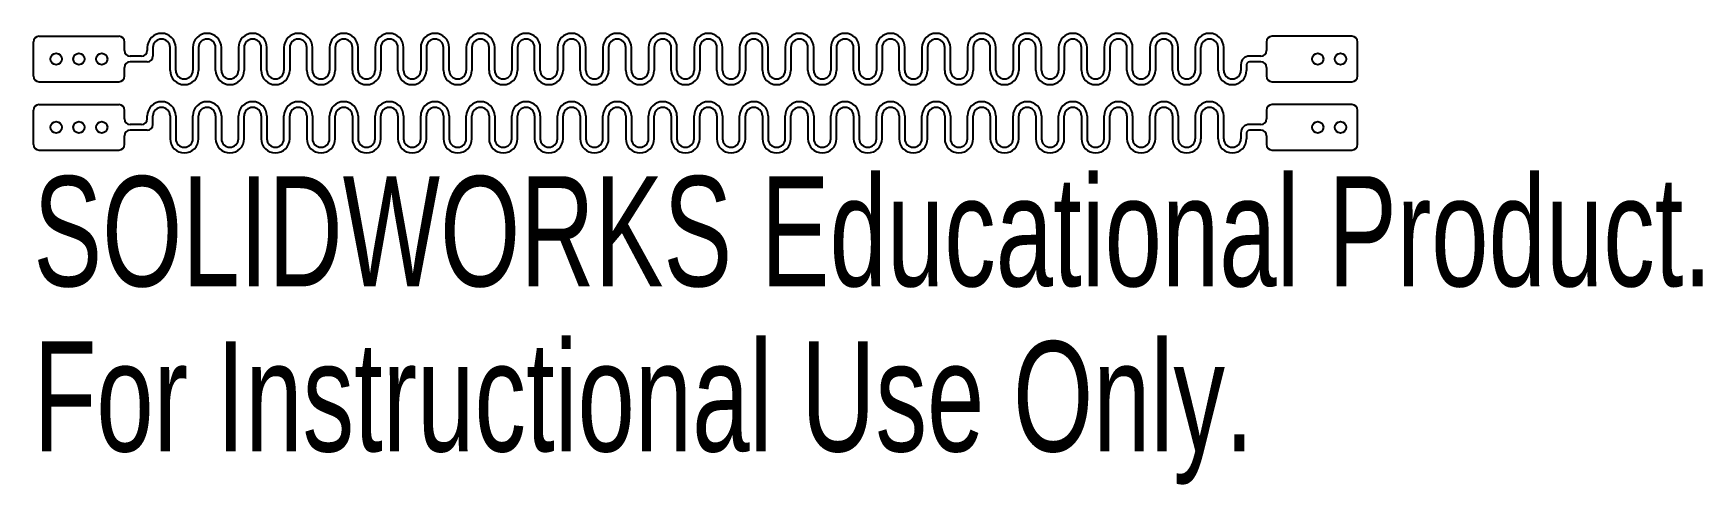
# Model space of a CAD drawing. Header units: millimetres. Extents: x -56.1 to 17.1, y -17.2 to 2.6.
import ezdxf

# ---------------------------------------------------------------- set-up
doc = ezdxf.new("R2010")
doc.units = ezdxf.units.MM
doc.styles.add('SLDTEXTSTYLE0', font='TXT', dxfattribs={"width": 0.7})

msp = doc.modelspace()

# ---------------------------------------------------------------- linework, layer by layer
at = {"color": 7, "linetype": 'Continuous', "lineweight": 25}
for p, q in [((-56.125, 0.75), (-56.125, 2.25)), ((-55.875, 2.5), (-52.375, 2.5)), ((-52.125, 1.875), (-52.125, 2.25)), ((-2, 2.25), (-2, 1.875)), ((1.75, 2.5), (-1.75, 2.5)), ((2, 0.75), (2, 2.25)), ((-51.375, 1.625), (-51.875, 1.625)), ((-51.125, 2), (-51.125, 1.875)), ((-50.875, 2), (-50.875, 1.625)), ((-50.125, 1), (-50.125, 2)), ((-49.875, 1), (-49.875, 2)), ((-49.125, 2), (-49.125, 1)), ((-48.875, 2), (-48.875, 1)), ((-48.125, 1), (-48.125, 2)), ((-47.875, 1), (-47.875, 2)), ((-47.125, 2), (-47.125, 1)), ((-46.875, 2), (-46.875, 1)), ((-46.125, 1), (-46.125, 2)), ((-45.875, 1), (-45.875, 2)), ((-45.125, 2), (-45.125, 1)), ((-44.875, 2), (-44.875, 1)), ((-44.125, 1), (-44.125, 2)), ((-43.875, 1), (-43.875, 2)), ((-43.125, 2), (-43.125, 1)), ((-42.875, 2), (-42.875, 1)), ((-42.125, 1), (-42.125, 2)), ((-41.875, 1), (-41.875, 2)), ((-41.125, 2), (-41.125, 1)), ((-40.875, 2), (-40.875, 1)), ((-40.125, 1), (-40.125, 2)), ((-39.875, 1), (-39.875, 2)), ((-39.125, 2), (-39.125, 1)), ((-38.875, 2), (-38.875, 1)), ((-38.125, 1), (-38.125, 2)), ((-37.875, 1), (-37.875, 2)), ((-37.125, 2), (-37.125, 1)), ((-36.875, 2), (-36.875, 1)), ((-36.125, 1), (-36.125, 2)), ((-35.875, 1), (-35.875, 2)), ((-35.125, 2), (-35.125, 1)), ((-34.875, 2), (-34.875, 1)), ((-34.125, 1), (-34.125, 2)), ((-33.875, 1), (-33.875, 2)), ((-33.125, 2), (-33.125, 1)), ((-32.875, 2), (-32.875, 1)), ((-32.125, 1), (-32.125, 2)), ((-31.875, 1), (-31.875, 2)), ((-31.125, 2), (-31.125, 1)), ((-30.875, 2), (-30.875, 1)), ((-30.125, 1), (-30.125, 2)), ((-29.875, 1), (-29.875, 2)), ((-29.125, 2), (-29.125, 1)), ((-28.875, 2), (-28.875, 1)), ((-28.125, 1), (-28.125, 2)), ((-27.875, 1), (-27.875, 2)), ((-27.125, 2), (-27.125, 1)), ((-26.875, 2), (-26.875, 1)), ((-26.125, 1), (-26.125, 2)), ((-25.875, 1), (-25.875, 2)), ((-25.125, 2), (-25.125, 1)), ((-24.875, 2), (-24.875, 1)), ((-24.125, 1), (-24.125, 2)), ((-23.875, 1), (-23.875, 2)), ((-23.125, 2), (-23.125, 1)), ((-22.875, 2), (-22.875, 1)), ((-22.125, 1), (-22.125, 2)), ((-21.875, 1), (-21.875, 2)), ((-21.125, 2), (-21.125, 1)), ((-20.875, 2), (-20.875, 1)), ((-20.125, 1), (-20.125, 2)), ((-19.875, 1), (-19.875, 2)), ((-19.125, 2), (-19.125, 1)), ((-18.875, 2), (-18.875, 1)), ((-18.125, 1), (-18.125, 2)), ((-17.875, 1), (-17.875, 2)), ((-17.125, 2), (-17.125, 1)), ((-16.875, 2), (-16.875, 1)), ((-16.125, 1), (-16.125, 2)), ((-15.875, 1), (-15.875, 2)), ((-15.125, 2), (-15.125, 1)), ((-14.875, 2), (-14.875, 1)), ((-14.125, 1), (-14.125, 2)), ((-13.875, 1), (-13.875, 2)), ((-13.125, 2), (-13.125, 1)), ((-12.875, 2), (-12.875, 1)), ((-12.125, 1), (-12.125, 2)), ((-11.875, 1), (-11.875, 2)), ((-11.125, 2), (-11.125, 1)), ((-10.875, 2), (-10.875, 1)), ((-10.125, 1), (-10.125, 2)), ((-9.875, 1), (-9.875, 2)), ((-9.125, 2), (-9.125, 1)), ((-8.875, 2), (-8.875, 1)), ((-8.125, 1), (-8.125, 2)), ((-7.875, 1), (-7.875, 2)), ((-7.125, 2), (-7.125, 1)), ((-6.875, 2), (-6.875, 1)), ((-6.125, 1), (-6.125, 2)), ((-5.875, 1), (-5.875, 2)), ((-5.125, 2), (-5.125, 1)), ((-4.875, 1), (-4.875, 2)), ((-4.125, 1), (-4.125, 2)), ((-3.875, 1), (-3.875, 2)), ((-2.25, 1.625), (-2.75, 1.625)), ((-52.125, 0.75), (-52.125, 1.125)), ((-51.125, 1.375), (-51.875, 1.375)), ((-3.125, 1.25), (-3.125, 1)), ((-2.875, 1.25), (-2.875, 1)), ((-2.25, 1.375), (-2.75, 1.375)), ((-2, 1.125), (-2, 0.75)), ((-55.875, 0.5), (-52.375, 0.5)), ((-1.75, 0.5), (1.75, 0.5)), ((-55.875, -0.5), (-52.375, -0.5)), ((1.75, -0.5), (-1.75, -0.5)), ((-56.125, -2.25), (-56.125, -0.75)), ((-52.125, -1.125), (-52.125, -0.75)), ((-51.375, -1.375), (-51.875, -1.375)), ((-51.125, -1.125), (-51.125, -1)), ((-50.875, -1.375), (-50.875, -1)), ((-50.125, -1), (-50.125, -2)), ((-49.875, -1), (-49.875, -2)), ((-49.125, -2), (-49.125, -1)), ((-48.875, -2), (-48.875, -1)), ((-48.125, -1), (-48.125, -2)), ((-47.875, -1), (-47.875, -2)), ((-47.125, -2), (-47.125, -1)), ((-46.875, -2), (-46.875, -1)), ((-46.125, -1), (-46.125, -2)), ((-45.875, -1), (-45.875, -2)), ((-45.125, -2), (-45.125, -1)), ((-44.875, -2), (-44.875, -1)), ((-44.125, -1), (-44.125, -2)), ((-43.875, -1), (-43.875, -2)), ((-43.125, -2), (-43.125, -1)), ((-42.875, -2), (-42.875, -1)), ((-42.125, -1), (-42.125, -2)), ((-41.875, -1), (-41.875, -2)), ((-41.125, -2), (-41.125, -1)), ((-40.875, -2), (-40.875, -1)), ((-40.125, -1), (-40.125, -2)), ((-39.875, -1), (-39.875, -2)), ((-39.125, -2), (-39.125, -1)), ((-38.875, -2), (-38.875, -1)), ((-38.125, -1), (-38.125, -2)), ((-37.875, -1), (-37.875, -2)), ((-37.125, -2), (-37.125, -1)), ((-36.875, -2), (-36.875, -1)), ((-36.125, -1), (-36.125, -2)), ((-35.875, -1), (-35.875, -2)), ((-35.125, -2), (-35.125, -1)), ((-34.875, -2), (-34.875, -1)), ((-34.125, -1), (-34.125, -2)), ((-33.875, -1), (-33.875, -2)), ((-33.125, -2), (-33.125, -1)), ((-32.875, -2), (-32.875, -1)), ((-32.125, -1), (-32.125, -2)), ((-31.875, -1), (-31.875, -2)), ((-31.125, -2), (-31.125, -1)), ((-30.875, -2), (-30.875, -1)), ((-30.125, -1), (-30.125, -2)), ((-29.875, -1), (-29.875, -2)), ((-29.125, -2), (-29.125, -1)), ((-28.875, -2), (-28.875, -1)), ((-28.125, -1), (-28.125, -2)), ((-27.875, -1), (-27.875, -2)), ((-27.125, -2), (-27.125, -1)), ((-26.875, -2), (-26.875, -1)), ((-26.125, -1), (-26.125, -2)), ((-25.875, -1), (-25.875, -2)), ((-25.125, -2), (-25.125, -1)), ((-24.875, -2), (-24.875, -1)), ((-24.125, -1), (-24.125, -2)), ((-23.875, -1), (-23.875, -2)), ((-23.125, -2), (-23.125, -1)), ((-22.875, -2), (-22.875, -1)), ((-22.125, -1), (-22.125, -2)), ((-21.875, -1), (-21.875, -2)), ((-21.125, -2), (-21.125, -1)), ((-20.875, -2), (-20.875, -1)), ((-20.125, -1), (-20.125, -2)), ((-19.875, -1), (-19.875, -2)), ((-19.125, -2), (-19.125, -1)), ((-18.875, -2), (-18.875, -1)), ((-18.125, -1), (-18.125, -2)), ((-17.875, -1), (-17.875, -2)), ((-17.125, -2), (-17.125, -1)), ((-16.875, -2), (-16.875, -1)), ((-16.125, -1), (-16.125, -2)), ((-15.875, -1), (-15.875, -2)), ((-15.125, -2), (-15.125, -1)), ((-14.875, -2), (-14.875, -1)), ((-14.125, -1), (-14.125, -2)), ((-13.875, -1), (-13.875, -2)), ((-13.125, -2), (-13.125, -1)), ((-12.875, -2), (-12.875, -1)), ((-12.125, -1), (-12.125, -2)), ((-11.875, -1), (-11.875, -2)), ((-11.125, -2), (-11.125, -1)), ((-10.875, -2), (-10.875, -1)), ((-10.125, -1), (-10.125, -2)), ((-9.875, -1), (-9.875, -2)), ((-9.125, -2), (-9.125, -1)), ((-8.875, -2), (-8.875, -1)), ((-8.125, -1), (-8.125, -2)), ((-7.875, -1), (-7.875, -2)), ((-7.125, -2), (-7.125, -1)), ((-6.875, -2), (-6.875, -1)), ((-6.125, -1), (-6.125, -2)), ((-5.875, -1), (-5.875, -2)), ((-5.125, -1), (-5.125, -2)), ((-4.875, -1), (-4.875, -2)), ((-4.125, -2), (-4.125, -1)), ((-3.875, -2), (-3.875, -1)), ((-2.25, -1.375), (-2.75, -1.375)), ((-2, -0.75), (-2, -1.125)), ((2, -2.25), (2, -0.75)), ((-52.125, -2.25), (-52.125, -1.875)), ((-51.125, -1.625), (-51.875, -1.625)), ((-3.125, -1.75), (-3.125, -2)), ((-2.875, -1.75), (-2.875, -2)), ((-2.25, -1.625), (-2.75, -1.625)), ((-2, -1.875), (-2, -2.25)), ((-55.875, -2.5), (-52.375, -2.5)), ((-1.75, -2.5), (1.75, -2.5))]:
    msp.add_line(p, q, dxfattribs=at)
for centre in [(-55.125, 1.5), (-54.125, 1.5), (-53.125, 1.5), (0.25, 1.5), (1.25, 1.5), (-55.125, -1.5), (-54.125, -1.5), (-53.125, -1.5), (0.25, -1.5), (1.25, -1.5)]:
    msp.add_circle(centre, 0.25, dxfattribs=at)
for centre, radius, start, end in [((-55.875, 2.25), 0.25, 90, 180), ((-52.375, 2.25), 0.25, 0, 90), ((-50.5, 2), 0.625, 0, 180), ((-50.5, 2), 0.375, 0, 180), ((-48.5, 2), 0.625, 0, 180), ((-48.5, 2), 0.375, 0, 180), ((-46.5, 2), 0.625, 0, 180), ((-46.5, 2), 0.375, 0, 180), ((-44.5, 2), 0.625, 0, 180), ((-44.5, 2), 0.375, 0, 180), ((-42.5, 2), 0.625, 0, 180), ((-42.5, 2), 0.375, 0, 180), ((-40.5, 2), 0.625, 0, 180), ((-40.5, 2), 0.375, 0, 180), ((-38.5, 2), 0.625, 0, 180), ((-38.5, 2), 0.375, 0, 180), ((-36.5, 2), 0.625, 0, 180), ((-36.5, 2), 0.375, 0, 180), ((-34.5, 2), 0.625, 0, 180), ((-34.5, 2), 0.375, 0, 180), ((-32.5, 2), 0.625, 0, 180), ((-32.5, 2), 0.375, 0, 180), ((-30.5, 2), 0.625, 0, 180), ((-30.5, 2), 0.375, 0, 180), ((-28.5, 2), 0.625, 0, 180), ((-28.5, 2), 0.375, 0, 180), ((-26.5, 2), 0.625, 0, 180), ((-26.5, 2), 0.375, 0, 180), ((-24.5, 2), 0.625, 0, 180), ((-24.5, 2), 0.375, 0, 180), ((-22.5, 2), 0.625, 0, 180), ((-22.5, 2), 0.375, 0, 180), ((-20.5, 2), 0.625, 0, 180), ((-20.5, 2), 0.375, 0, 180), ((-18.5, 2), 0.625, 0, 180), ((-18.5, 2), 0.375, 0, 180), ((-16.5, 2), 0.625, 0, 180), ((-16.5, 2), 0.375, 0, 180), ((-14.5, 2), 0.625, 0, 180), ((-14.5, 2), 0.375, 0, 180), ((-12.5, 2), 0.625, 0, 180), ((-12.5, 2), 0.375, 0, 180), ((-10.5, 2), 0.625, 0, 180), ((-10.5, 2), 0.375, 0, 180), ((-8.5, 2), 0.625, 0, 180), ((-8.5, 2), 0.375, 0, 180), ((-6.5, 2), 0.625, 0, 180), ((-6.5, 2), 0.375, 0, 180), ((-4.5, 2), 0.625, 0, 180), ((-4.5, 2), 0.375, 0, 180), ((-1.75, 2.25), 0.25, 90, 180), ((1.75, 2.25), 0.25, 0, 90), ((-51.875, 1.875), 0.25, 180, 270), ((-51.375, 1.875), 0.25, 270, 0), ((-51.125, 1.625), 0.25, 270, 0), ((-2.75, 1.25), 0.375, 90, 180), ((-2.25, 1.875), 0.25, 270, 0), ((-55.875, 0.75), 0.25, 180, 270), ((-52.375, 0.75), 0.25, 270, 0), ((-51.875, 1.125), 0.25, 90, 180), ((-49.5, 1), 0.625, 180, 0), ((-49.5, 1), 0.375, 180, 0), ((-47.5, 1), 0.625, 180, 0), ((-47.5, 1), 0.375, 180, 0), ((-45.5, 1), 0.625, 180, 0), ((-45.5, 1), 0.375, 180, 0), ((-43.5, 1), 0.625, 180, 0), ((-43.5, 1), 0.375, 180, 0), ((-41.5, 1), 0.625, 180, 0), ((-41.5, 1), 0.375, 180, 0), ((-39.5, 1), 0.625, 180, 0), ((-39.5, 1), 0.375, 180, 0), ((-37.5, 1), 0.625, 180, 0), ((-37.5, 1), 0.375, 180, 0), ((-35.5, 1), 0.625, 180, 0), ((-35.5, 1), 0.375, 180, 0), ((-33.5, 1), 0.625, 180, 0), ((-33.5, 1), 0.375, 180, 0), ((-31.5, 1), 0.625, 180, 0), ((-31.5, 1), 0.375, 180, 0), ((-29.5, 1), 0.625, 180, 0), ((-29.5, 1), 0.375, 180, 0), ((-27.5, 1), 0.625, 180, 0), ((-27.5, 1), 0.375, 180, 0), ((-25.5, 1), 0.625, 180, 0), ((-25.5, 1), 0.375, 180, 0), ((-23.5, 1), 0.625, 180, 0), ((-23.5, 1), 0.375, 180, 0), ((-21.5, 1), 0.625, 180, 0), ((-21.5, 1), 0.375, 180, 0), ((-19.5, 1), 0.625, 180, 0), ((-19.5, 1), 0.375, 180, 0), ((-17.5, 1), 0.625, 180, 0), ((-17.5, 1), 0.375, 180, 0), ((-15.5, 1), 0.625, 180, 0), ((-15.5, 1), 0.375, 180, 0), ((-13.5, 1), 0.625, 180, 0), ((-13.5, 1), 0.375, 180, 0), ((-11.5, 1), 0.625, 180, 0), ((-11.5, 1), 0.375, 180, 0), ((-9.5, 1), 0.625, 180, 0), ((-9.5, 1), 0.375, 180, 0), ((-7.5, 1), 0.625, 180, 0), ((-7.5, 1), 0.375, 180, 0), ((-5.5, 1), 0.625, 180, 0), ((-5.5, 1), 0.375, 180, 0), ((-3.5, 1), 0.625, 180, 0), ((-3.5, 1), 0.375, 180, 0), ((-2.75, 1.25), 0.125, 90, 180), ((-2.25, 1.125), 0.25, 0, 90), ((-1.75, 0.75), 0.25, 180, 270), ((1.75, 0.75), 0.25, 270, 0), ((-55.875, -0.75), 0.25, 90, 180), ((-52.375, -0.75), 0.25, 0, 90), ((-50.5, -1), 0.625, 0, 180), ((-50.5, -1), 0.375, 0, 180), ((-48.5, -1), 0.625, 0, 180), ((-48.5, -1), 0.375, 0, 180), ((-46.5, -1), 0.625, 0, 180), ((-46.5, -1), 0.375, 0, 180), ((-44.5, -1), 0.625, 0, 180), ((-44.5, -1), 0.375, 0, 180), ((-42.5, -1), 0.625, 0, 180), ((-42.5, -1), 0.375, 0, 180), ((-40.5, -1), 0.625, 0, 180), ((-40.5, -1), 0.375, 0, 180), ((-38.5, -1), 0.625, 0, 180), ((-38.5, -1), 0.375, 0, 180), ((-36.5, -1), 0.625, 0, 180), ((-36.5, -1), 0.375, 0, 180), ((-34.5, -1), 0.625, 0, 180), ((-34.5, -1), 0.375, 0, 180), ((-32.5, -1), 0.625, 0, 180), ((-32.5, -1), 0.375, 0, 180), ((-30.5, -1), 0.625, 0, 180), ((-30.5, -1), 0.375, 0, 180), ((-28.5, -1), 0.625, 0, 180), ((-28.5, -1), 0.375, 0, 180), ((-26.5, -1), 0.625, 0, 180), ((-26.5, -1), 0.375, 0, 180), ((-24.5, -1), 0.625, 0, 180), ((-24.5, -1), 0.375, 0, 180), ((-22.5, -1), 0.625, 0, 180), ((-22.5, -1), 0.375, 0, 180), ((-20.5, -1), 0.625, 0, 180), ((-20.5, -1), 0.375, 0, 180), ((-18.5, -1), 0.625, 0, 180), ((-18.5, -1), 0.375, 0, 180), ((-16.5, -1), 0.625, 0, 180), ((-16.5, -1), 0.375, 0, 180), ((-14.5, -1), 0.625, 0, 180), ((-14.5, -1), 0.375, 0, 180), ((-12.5, -1), 0.625, 0, 180), ((-12.5, -1), 0.375, 0, 180), ((-10.5, -1), 0.625, 0, 180), ((-10.5, -1), 0.375, 0, 180), ((-8.5, -1), 0.625, 0, 180), ((-8.5, -1), 0.375, 0, 180), ((-6.5, -1), 0.625, 0, 180), ((-6.5, -1), 0.375, 0, 180), ((-4.5, -1), 0.625, 0, 180), ((-4.5, -1), 0.375, 0, 180), ((-1.75, -0.75), 0.25, 90, 180), ((1.75, -0.75), 0.25, 0, 90), ((-51.875, -1.125), 0.25, 180, 270), ((-51.375, -1.125), 0.25, 270, 0), ((-51.125, -1.375), 0.25, 270, 0), ((-2.75, -1.75), 0.375, 90, 180), ((-2.25, -1.125), 0.25, 270, 0), ((-51.875, -1.875), 0.25, 90, 180), ((-49.5, -2), 0.625, 180, 0), ((-49.5, -2), 0.375, 180, 0), ((-47.5, -2), 0.625, 180, 0), ((-47.5, -2), 0.375, 180, 0), ((-45.5, -2), 0.625, 180, 0), ((-45.5, -2), 0.375, 180, 0), ((-43.5, -2), 0.625, 180, 0), ((-43.5, -2), 0.375, 180, 0), ((-41.5, -2), 0.625, 180, 0), ((-41.5, -2), 0.375, 180, 0), ((-39.5, -2), 0.625, 180, 0), ((-39.5, -2), 0.375, 180, 0), ((-37.5, -2), 0.625, 180, 0), ((-37.5, -2), 0.375, 180, 0), ((-35.5, -2), 0.625, 180, 0), ((-35.5, -2), 0.375, 180, 0), ((-33.5, -2), 0.625, 180, 0), ((-33.5, -2), 0.375, 180, 0), ((-31.5, -2), 0.625, 180, 0), ((-31.5, -2), 0.375, 180, 0), ((-29.5, -2), 0.625, 180, 0), ((-29.5, -2), 0.375, 180, 0), ((-27.5, -2), 0.625, 180, 0), ((-27.5, -2), 0.375, 180, 0), ((-25.5, -2), 0.625, 180, 0), ((-25.5, -2), 0.375, 180, 0), ((-23.5, -2), 0.625, 180, 0), ((-23.5, -2), 0.375, 180, 0), ((-21.5, -2), 0.625, 180, 0), ((-21.5, -2), 0.375, 180, 0), ((-19.5, -2), 0.625, 180, 0), ((-19.5, -2), 0.375, 180, 0), ((-17.5, -2), 0.625, 180, 0), ((-17.5, -2), 0.375, 180, 0), ((-15.5, -2), 0.625, 180, 0), ((-15.5, -2), 0.375, 180, 0), ((-13.5, -2), 0.625, 180, 0), ((-13.5, -2), 0.375, 180, 0), ((-11.5, -2), 0.625, 180, 0), ((-11.5, -2), 0.375, 180, 0), ((-9.5, -2), 0.625, 180, 0), ((-9.5, -2), 0.375, 180, 0), ((-7.5, -2), 0.625, 180, 0), ((-7.5, -2), 0.375, 180, 0), ((-5.5, -2), 0.625, 180, 0), ((-5.5, -2), 0.375, 180, 0), ((-3.5, -2), 0.625, 180, 0), ((-3.5, -2), 0.375, 180, 0), ((-2.75, -1.75), 0.125, 90, 180), ((-2.25, -1.875), 0.25, 0, 90), ((-55.875, -2.25), 0.25, 180, 270), ((-52.375, -2.25), 0.25, 270, 0), ((-1.75, -2.25), 0.25, 180, 270), ((1.75, -2.25), 0.25, 270, 0)]:
    msp.add_arc(centre, radius, start, end, dxfattribs=at)

# ---------------------------------------------------------------- texts
at = {"color": 7, "linetype": 'Continuous', "char_height": 4.83362, "attachment_point": 1, "style": 'SLDTEXTSTYLE0'}
for s, insert in [('SOLIDWORKS Educational Product.', (-56.125, -3.645)), ('For Instructional Use Only.', (-56.125, -10.895))]:
    msp.add_mtext(s, dxfattribs=dict(at, insert=insert))

doc.saveas('drawing.dxf')
